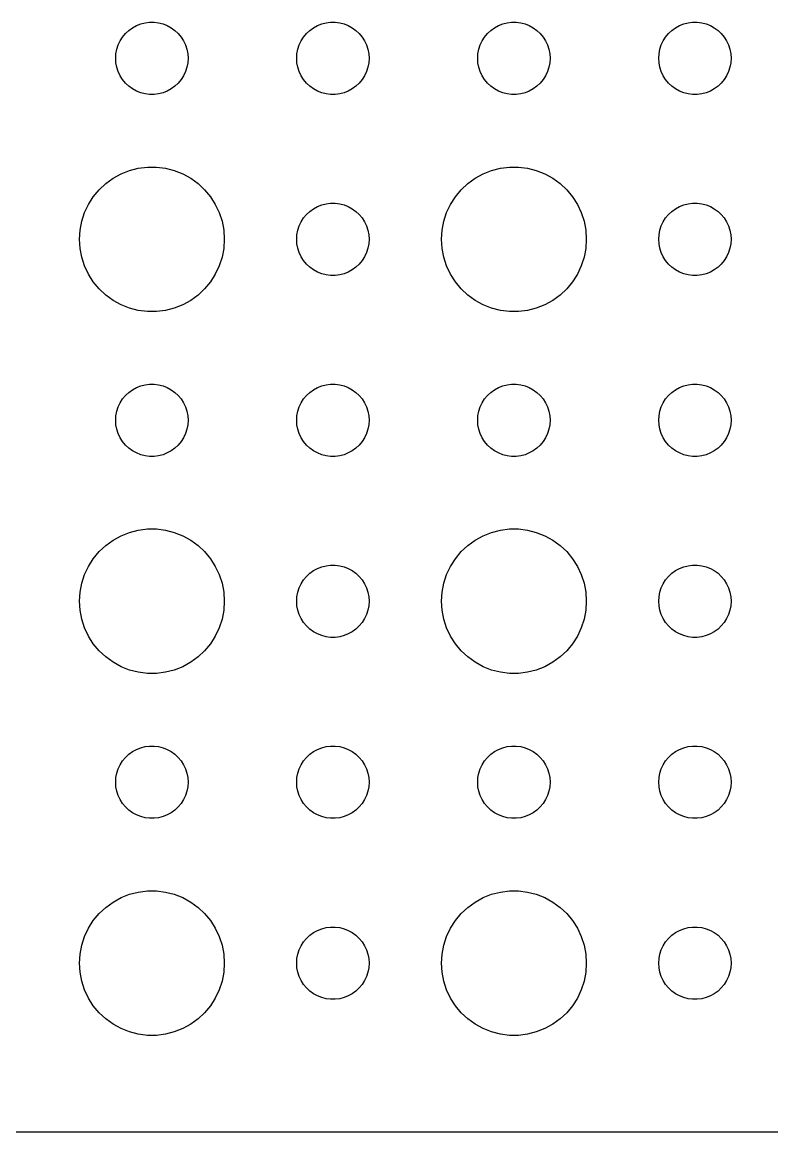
# Model space of a CAD drawing. Header units: metres. Extents: x -134 to 134, y 62 to 280.
# Drawn here: x -102.87 to -71.81, y 176.01 to 222 of the extents above; entities that cross this region are included whole.
import ezdxf

# ---------------------------------------------------------------- set-up
doc = ezdxf.new("R2010")
doc.units = ezdxf.units.M

msp = doc.modelspace()

# ---------------------------------------------------------------- linework, layer by layer
for p, q in [((-98.4561, 221.656), (-98.3037, 221.766)), ((-98.3037, 221.766), (-98.1387, 221.857)), ((-98.1387, 221.857), (-97.9635, 221.927)), ((-97.9635, 221.927), (-97.7811, 221.973)), ((-97.7811, 221.973), (-97.5942, 221.997)), ((-97.5942, 221.997), (-97.4058, 221.997)), ((-97.4058, 221.997), (-97.2189, 221.973)), ((-97.2189, 221.973), (-97.0365, 221.927)), ((-97.0365, 221.927), (-96.8613, 221.857)), ((-96.8613, 221.857), (-96.6963, 221.766)), ((-96.6963, 221.766), (-96.5439, 221.656)), ((-90.9561, 221.656), (-90.8037, 221.766)), ((-90.8037, 221.766), (-90.6387, 221.857)), ((-90.6387, 221.857), (-90.4635, 221.927)), ((-90.4635, 221.927), (-90.2811, 221.973)), ((-90.2811, 221.973), (-90.0942, 221.997)), ((-90.0942, 221.997), (-89.9058, 221.997)), ((-89.9058, 221.997), (-89.7189, 221.973)), ((-89.7189, 221.973), (-89.5365, 221.927)), ((-89.5365, 221.927), (-89.3613, 221.857)), ((-89.3613, 221.857), (-89.1963, 221.766)), ((-89.1963, 221.766), (-89.0439, 221.656)), ((-83.4561, 221.656), (-83.3037, 221.766)), ((-83.3037, 221.766), (-83.1387, 221.857)), ((-83.1387, 221.857), (-82.9635, 221.927)), ((-82.9635, 221.927), (-82.7811, 221.973)), ((-82.7811, 221.973), (-82.5942, 221.997)), ((-82.5942, 221.997), (-82.4058, 221.997)), ((-82.4058, 221.997), (-82.2189, 221.973)), ((-82.2189, 221.973), (-82.0365, 221.927)), ((-82.0365, 221.927), (-81.8613, 221.857)), ((-81.8613, 221.857), (-81.6963, 221.766)), ((-81.6963, 221.766), (-81.5439, 221.656)), ((-75.9561, 221.656), (-75.8037, 221.766)), ((-75.8037, 221.766), (-75.6387, 221.857)), ((-75.6387, 221.857), (-75.4635, 221.927)), ((-75.4635, 221.927), (-75.2811, 221.973)), ((-75.2811, 221.973), (-75.0942, 221.997)), ((-75.0942, 221.997), (-74.9058, 221.997)), ((-74.9058, 221.997), (-74.7189, 221.973)), ((-74.7189, 221.973), (-74.5365, 221.927)), ((-74.5365, 221.927), (-74.3613, 221.857)), ((-74.3613, 221.857), (-74.1963, 221.766)), ((-74.1963, 221.766), (-74.0439, 221.656)), ((-98.8947, 221.052), (-98.8145, 221.223)), ((-98.8145, 221.223), (-98.7135, 221.382)), ((-98.7135, 221.382), (-98.5934, 221.527)), ((-98.5934, 221.527), (-98.4561, 221.656)), ((-96.5439, 221.656), (-96.4065, 221.527)), ((-96.4065, 221.527), (-96.2865, 221.382)), ((-96.2865, 221.382), (-96.1855, 221.223)), ((-96.1855, 221.223), (-96.1053, 221.052)), ((-91.3947, 221.052), (-91.3145, 221.223)), ((-91.3145, 221.223), (-91.2135, 221.382)), ((-91.2135, 221.382), (-91.0934, 221.527)), ((-91.0934, 221.527), (-90.9561, 221.656)), ((-89.0439, 221.656), (-88.9065, 221.527)), ((-88.9065, 221.527), (-88.7865, 221.382)), ((-88.7865, 221.382), (-88.6855, 221.223)), ((-88.6855, 221.223), (-88.6053, 221.052)), ((-83.8947, 221.052), (-83.8145, 221.223)), ((-83.8145, 221.223), (-83.7135, 221.382)), ((-83.7135, 221.382), (-83.5934, 221.527)), ((-83.5934, 221.527), (-83.4561, 221.656)), ((-81.5439, 221.656), (-81.4065, 221.527)), ((-81.4065, 221.527), (-81.2865, 221.382)), ((-81.2865, 221.382), (-81.1855, 221.223)), ((-81.1855, 221.223), (-81.1053, 221.052)), ((-76.3947, 221.052), (-76.3145, 221.223)), ((-76.3145, 221.223), (-76.2135, 221.382)), ((-76.2135, 221.382), (-76.0934, 221.527)), ((-76.0934, 221.527), (-75.9561, 221.656)), ((-74.0439, 221.656), (-73.9065, 221.527)), ((-73.9065, 221.527), (-73.7865, 221.382)), ((-73.7865, 221.382), (-73.6855, 221.223)), ((-73.6855, 221.223), (-73.6053, 221.052)), ((-98.9882, 220.688), (-98.9529, 220.873)), ((-98.9529, 220.873), (-98.8947, 221.052)), ((-96.1053, 221.052), (-96.0471, 220.873)), ((-96.0471, 220.873), (-96.0118, 220.688)), ((-91.4882, 220.688), (-91.4529, 220.873)), ((-91.4529, 220.873), (-91.3947, 221.052)), ((-88.6053, 221.052), (-88.5471, 220.873)), ((-88.5471, 220.873), (-88.5118, 220.688)), ((-83.9882, 220.688), (-83.9529, 220.873)), ((-83.9529, 220.873), (-83.8947, 221.052)), ((-81.1053, 221.052), (-81.0471, 220.873)), ((-81.0471, 220.873), (-81.0118, 220.688)), ((-76.4882, 220.688), (-76.4529, 220.873)), ((-76.4529, 220.873), (-76.3947, 221.052)), ((-73.6053, 221.052), (-73.5471, 220.873)), ((-73.5471, 220.873), (-73.5118, 220.688)), ((-99, 220.5), (-98.9882, 220.688)), ((-98.9882, 220.312), (-99, 220.5)), ((-98.9529, 220.127), (-98.9882, 220.312)), ((-96.0118, 220.312), (-96.0471, 220.127)), ((-96.0118, 220.688), (-96, 220.5)), ((-96, 220.5), (-96.0118, 220.312)), ((-91.5, 220.5), (-91.4882, 220.688)), ((-91.4882, 220.312), (-91.5, 220.5)), ((-91.4529, 220.127), (-91.4882, 220.312)), ((-88.5118, 220.312), (-88.5471, 220.127)), ((-88.5118, 220.688), (-88.5, 220.5)), ((-88.5, 220.5), (-88.5118, 220.312)), ((-84, 220.5), (-83.9882, 220.688)), ((-83.9882, 220.312), (-84, 220.5)), ((-83.9529, 220.127), (-83.9882, 220.312)), ((-81.0118, 220.312), (-81.0471, 220.127)), ((-81.0118, 220.688), (-81, 220.5)), ((-81, 220.5), (-81.0118, 220.312)), ((-76.5, 220.5), (-76.4882, 220.688)), ((-76.4882, 220.312), (-76.5, 220.5)), ((-76.4529, 220.127), (-76.4882, 220.312)), ((-73.5118, 220.312), (-73.5471, 220.127)), ((-73.5118, 220.688), (-73.5, 220.5)), ((-73.5, 220.5), (-73.5118, 220.312)), ((-98.8947, 219.948), (-98.9529, 220.127)), ((-98.8145, 219.777), (-98.8947, 219.948)), ((-96.1053, 219.948), (-96.1855, 219.777)), ((-96.0471, 220.127), (-96.1053, 219.948)), ((-91.3947, 219.948), (-91.4529, 220.127)), ((-91.3145, 219.777), (-91.3947, 219.948)), ((-88.6053, 219.948), (-88.6855, 219.777)), ((-88.5471, 220.127), (-88.6053, 219.948)), ((-83.8947, 219.948), (-83.9529, 220.127)), ((-83.8145, 219.777), (-83.8947, 219.948)), ((-81.1053, 219.948), (-81.1855, 219.777)), ((-81.0471, 220.127), (-81.1053, 219.948)), ((-76.3947, 219.948), (-76.4529, 220.127)), ((-76.3145, 219.777), (-76.3947, 219.948)), ((-73.6053, 219.948), (-73.6855, 219.777)), ((-73.5471, 220.127), (-73.6053, 219.948)), ((-98.7135, 219.618), (-98.8145, 219.777)), ((-98.5934, 219.473), (-98.7135, 219.618)), ((-98.4561, 219.344), (-98.5934, 219.473)), ((-96.4065, 219.473), (-96.5439, 219.344)), ((-96.2865, 219.618), (-96.4065, 219.473)), ((-96.1855, 219.777), (-96.2865, 219.618)), ((-91.2135, 219.618), (-91.3145, 219.777)), ((-91.0934, 219.473), (-91.2135, 219.618)), ((-90.9561, 219.344), (-91.0934, 219.473)), ((-88.9065, 219.473), (-89.0439, 219.344)), ((-88.7865, 219.618), (-88.9065, 219.473)), ((-88.6855, 219.777), (-88.7865, 219.618)), ((-83.7135, 219.618), (-83.8145, 219.777)), ((-83.5934, 219.473), (-83.7135, 219.618)), ((-83.4561, 219.344), (-83.5934, 219.473)), ((-81.4065, 219.473), (-81.5439, 219.344)), ((-81.2865, 219.618), (-81.4065, 219.473)), ((-81.1855, 219.777), (-81.2865, 219.618)), ((-76.2135, 219.618), (-76.3145, 219.777)), ((-76.0934, 219.473), (-76.2135, 219.618)), ((-75.9561, 219.344), (-76.0934, 219.473)), ((-73.9065, 219.473), (-74.0439, 219.344)), ((-73.7865, 219.618), (-73.9065, 219.473)), ((-73.6855, 219.777), (-73.7865, 219.618)), ((-98.3037, 219.234), (-98.4561, 219.344)), ((-98.1387, 219.143), (-98.3037, 219.234)), ((-97.9635, 219.073), (-98.1387, 219.143)), ((-97.7811, 219.027), (-97.9635, 219.073)), ((-97.5942, 219.003), (-97.7811, 219.027)), ((-97.4058, 219.003), (-97.5942, 219.003)), ((-97.2189, 219.027), (-97.4058, 219.003)), ((-97.0365, 219.073), (-97.2189, 219.027)), ((-96.8613, 219.143), (-97.0365, 219.073)), ((-96.6963, 219.234), (-96.8613, 219.143)), ((-96.5439, 219.344), (-96.6963, 219.234)), ((-90.8037, 219.234), (-90.9561, 219.344)), ((-90.6387, 219.143), (-90.8037, 219.234)), ((-90.4635, 219.073), (-90.6387, 219.143)), ((-90.2811, 219.027), (-90.4635, 219.073)), ((-90.0942, 219.003), (-90.2811, 219.027)), ((-89.9058, 219.003), (-90.0942, 219.003)), ((-89.7189, 219.027), (-89.9058, 219.003)), ((-89.5365, 219.073), (-89.7189, 219.027)), ((-89.3613, 219.143), (-89.5365, 219.073)), ((-89.1963, 219.234), (-89.3613, 219.143)), ((-89.0439, 219.344), (-89.1963, 219.234)), ((-83.3037, 219.234), (-83.4561, 219.344)), ((-83.1387, 219.143), (-83.3037, 219.234)), ((-82.9635, 219.073), (-83.1387, 219.143)), ((-82.7811, 219.027), (-82.9635, 219.073)), ((-82.5942, 219.003), (-82.7811, 219.027)), ((-82.4058, 219.003), (-82.5942, 219.003)), ((-82.2189, 219.027), (-82.4058, 219.003)), ((-82.0365, 219.073), (-82.2189, 219.027)), ((-81.8613, 219.143), (-82.0365, 219.073)), ((-81.6963, 219.234), (-81.8613, 219.143)), ((-81.5439, 219.344), (-81.6963, 219.234)), ((-75.8037, 219.234), (-75.9561, 219.344)), ((-75.6387, 219.143), (-75.8037, 219.234)), ((-75.4635, 219.073), (-75.6387, 219.143)), ((-75.2811, 219.027), (-75.4635, 219.073)), ((-75.0942, 219.003), (-75.2811, 219.027)), ((-74.9058, 219.003), (-75.0942, 219.003)), ((-74.7189, 219.027), (-74.9058, 219.003)), ((-74.5365, 219.073), (-74.7189, 219.027)), ((-74.3613, 219.143), (-74.5365, 219.073)), ((-74.1963, 219.234), (-74.3613, 219.143)), ((-74.0439, 219.344), (-74.1963, 219.234)), ((-99.1075, 215.533), (-98.7773, 215.714)), ((-98.7773, 215.714), (-98.427, 215.853)), ((-98.427, 215.853), (-98.0621, 215.947)), ((-98.0621, 215.947), (-97.6884, 215.994)), ((-97.6884, 215.994), (-97.3116, 215.994)), ((-97.3116, 215.994), (-96.9379, 215.947)), ((-96.9379, 215.947), (-96.573, 215.853)), ((-96.573, 215.853), (-96.2227, 215.714)), ((-96.2227, 215.714), (-95.8925, 215.533)), ((-84.1075, 215.533), (-83.7773, 215.714)), ((-83.7773, 215.714), (-83.427, 215.853)), ((-83.427, 215.853), (-83.0621, 215.947)), ((-83.0621, 215.947), (-82.6884, 215.994)), ((-82.6884, 215.994), (-82.3116, 215.994)), ((-82.3116, 215.994), (-81.9379, 215.947)), ((-81.9379, 215.947), (-81.573, 215.853)), ((-81.573, 215.853), (-81.2227, 215.714)), ((-81.2227, 215.714), (-80.8925, 215.533)), ((-99.6869, 215.054), (-99.4123, 215.312)), ((-99.4123, 215.312), (-99.1075, 215.533)), ((-95.8925, 215.533), (-95.5877, 215.312)), ((-95.5877, 215.312), (-95.3131, 215.054)), ((-84.6869, 215.054), (-84.4123, 215.312)), ((-84.4123, 215.312), (-84.1075, 215.533)), ((-80.8925, 215.533), (-80.5877, 215.312)), ((-80.5877, 215.312), (-80.3131, 215.054)), ((-100.129, 214.445), (-99.927, 214.763)), ((-99.927, 214.763), (-99.6869, 215.054)), ((-95.3131, 215.054), (-95.073, 214.763)), ((-95.073, 214.763), (-94.8711, 214.445)), ((-85.1289, 214.445), (-84.927, 214.763)), ((-84.927, 214.763), (-84.6869, 215.054)), ((-80.3131, 215.054), (-80.073, 214.763)), ((-80.073, 214.763), (-79.8711, 214.445)), ((-100.289, 214.104), (-100.129, 214.445)), ((-94.8711, 214.445), (-94.7107, 214.104)), ((-90.8037, 214.266), (-90.6387, 214.357)), ((-90.6387, 214.357), (-90.4635, 214.427)), ((-90.4635, 214.427), (-90.2811, 214.473)), ((-90.2811, 214.473), (-90.0942, 214.497)), ((-90.0942, 214.497), (-89.9058, 214.497)), ((-89.9058, 214.497), (-89.7189, 214.473)), ((-89.7189, 214.473), (-89.5365, 214.427)), ((-89.5365, 214.427), (-89.3613, 214.357)), ((-89.3613, 214.357), (-89.1963, 214.266)), ((-85.2893, 214.104), (-85.1289, 214.445)), ((-79.8711, 214.445), (-79.7107, 214.104)), ((-75.8037, 214.266), (-75.6387, 214.357)), ((-75.6387, 214.357), (-75.4635, 214.427)), ((-75.4635, 214.427), (-75.2811, 214.473)), ((-75.2811, 214.473), (-75.0942, 214.497)), ((-75.0942, 214.497), (-74.9058, 214.497)), ((-74.9058, 214.497), (-74.7189, 214.473)), ((-74.7189, 214.473), (-74.5365, 214.427)), ((-74.5365, 214.427), (-74.3613, 214.357)), ((-74.3613, 214.357), (-74.1963, 214.266)), ((-100.406, 213.746), (-100.289, 214.104)), ((-94.7107, 214.104), (-94.5943, 213.746)), ((-91.3145, 213.723), (-91.2135, 213.882)), ((-91.2135, 213.882), (-91.0934, 214.027)), ((-91.0934, 214.027), (-90.9561, 214.156)), ((-90.9561, 214.156), (-90.8037, 214.266)), ((-89.1963, 214.266), (-89.0439, 214.156)), ((-89.0439, 214.156), (-88.9065, 214.027)), ((-88.9065, 214.027), (-88.7865, 213.882)), ((-88.7865, 213.882), (-88.6855, 213.723)), ((-85.4057, 213.746), (-85.2893, 214.104)), ((-79.7107, 214.104), (-79.5943, 213.746)), ((-76.3145, 213.723), (-76.2135, 213.882)), ((-76.2135, 213.882), (-76.0934, 214.027)), ((-76.0934, 214.027), (-75.9561, 214.156)), ((-75.9561, 214.156), (-75.8037, 214.266)), ((-74.1963, 214.266), (-74.0439, 214.156)), ((-74.0439, 214.156), (-73.9065, 214.027)), ((-73.9065, 214.027), (-73.7865, 213.882)), ((-73.7865, 213.882), (-73.6855, 213.723)), ((-100.476, 213.376), (-100.406, 213.746)), ((-94.5943, 213.746), (-94.5237, 213.376)), ((-91.4529, 213.373), (-91.3947, 213.552)), ((-91.3947, 213.552), (-91.3145, 213.723)), ((-88.6855, 213.723), (-88.6053, 213.552)), ((-88.6053, 213.552), (-88.5471, 213.373)), ((-85.4763, 213.376), (-85.4057, 213.746)), ((-79.5943, 213.746), (-79.5237, 213.376)), ((-76.4529, 213.373), (-76.3947, 213.552)), ((-76.3947, 213.552), (-76.3145, 213.723)), ((-73.6855, 213.723), (-73.6053, 213.552)), ((-73.6053, 213.552), (-73.5471, 213.373)), ((-100.5, 213), (-100.476, 213.376)), ((-100.476, 212.624), (-100.5, 213)), ((-94.5237, 213.376), (-94.5, 213)), ((-94.5, 213), (-94.5237, 212.624)), ((-91.5, 213), (-91.4882, 213.188)), ((-91.4882, 212.812), (-91.5, 213)), ((-91.4882, 213.188), (-91.4529, 213.373)), ((-88.5471, 213.373), (-88.5118, 213.188)), ((-88.5118, 213.188), (-88.5, 213)), ((-88.5, 213), (-88.5118, 212.812)), ((-85.5, 213), (-85.4763, 213.376)), ((-85.4763, 212.624), (-85.5, 213)), ((-79.5237, 213.376), (-79.5, 213)), ((-79.5, 213), (-79.5237, 212.624)), ((-76.5, 213), (-76.4882, 213.188)), ((-76.4882, 212.812), (-76.5, 213)), ((-76.4882, 213.188), (-76.4529, 213.373)), ((-73.5471, 213.373), (-73.5118, 213.188)), ((-73.5118, 213.188), (-73.5, 213)), ((-73.5, 213), (-73.5118, 212.812)), ((-100.406, 212.254), (-100.476, 212.624)), ((-94.5237, 212.624), (-94.5943, 212.254)), ((-91.4529, 212.627), (-91.4882, 212.812)), ((-91.3947, 212.448), (-91.4529, 212.627)), ((-88.5471, 212.627), (-88.6053, 212.448)), ((-88.5118, 212.812), (-88.5471, 212.627)), ((-85.4057, 212.254), (-85.4763, 212.624)), ((-79.5237, 212.624), (-79.5943, 212.254)), ((-76.4529, 212.627), (-76.4882, 212.812)), ((-76.3947, 212.448), (-76.4529, 212.627)), ((-73.5471, 212.627), (-73.6053, 212.448)), ((-73.5118, 212.812), (-73.5471, 212.627)), ((-100.289, 211.896), (-100.406, 212.254)), ((-94.5943, 212.254), (-94.7107, 211.896)), ((-91.3145, 212.277), (-91.3947, 212.448)), ((-91.2135, 212.118), (-91.3145, 212.277)), ((-91.0934, 211.973), (-91.2135, 212.118)), ((-88.7865, 212.118), (-88.9065, 211.973)), ((-88.6855, 212.277), (-88.7865, 212.118)), ((-88.6053, 212.448), (-88.6855, 212.277)), ((-85.2893, 211.896), (-85.4057, 212.254)), ((-79.5943, 212.254), (-79.7107, 211.896)), ((-76.3145, 212.277), (-76.3947, 212.448)), ((-76.2135, 212.118), (-76.3145, 212.277)), ((-76.0934, 211.973), (-76.2135, 212.118)), ((-73.7865, 212.118), (-73.9065, 211.973)), ((-73.6855, 212.277), (-73.7865, 212.118)), ((-73.6053, 212.448), (-73.6855, 212.277)), ((-100.129, 211.555), (-100.289, 211.896)), ((-99.927, 211.237), (-100.129, 211.555)), ((-94.8711, 211.555), (-95.073, 211.237)), ((-94.7107, 211.896), (-94.8711, 211.555)), ((-90.9561, 211.844), (-91.0934, 211.973)), ((-90.8037, 211.734), (-90.9561, 211.844)), ((-90.6387, 211.643), (-90.8037, 211.734)), ((-90.4635, 211.573), (-90.6387, 211.643)), ((-90.2811, 211.527), (-90.4635, 211.573)), ((-89.5365, 211.573), (-89.7189, 211.527)), ((-89.3613, 211.643), (-89.5365, 211.573)), ((-89.1963, 211.734), (-89.3613, 211.643)), ((-89.0439, 211.844), (-89.1963, 211.734)), ((-88.9065, 211.973), (-89.0439, 211.844)), ((-85.1289, 211.555), (-85.2893, 211.896)), ((-84.927, 211.237), (-85.1289, 211.555)), ((-79.8711, 211.555), (-80.073, 211.237)), ((-79.7107, 211.896), (-79.8711, 211.555)), ((-75.9561, 211.844), (-76.0934, 211.973)), ((-75.8037, 211.734), (-75.9561, 211.844)), ((-75.6387, 211.643), (-75.8037, 211.734)), ((-75.4635, 211.573), (-75.6387, 211.643)), ((-75.2811, 211.527), (-75.4635, 211.573)), ((-74.5365, 211.573), (-74.7189, 211.527)), ((-74.3613, 211.643), (-74.5365, 211.573)), ((-74.1963, 211.734), (-74.3613, 211.643)), ((-74.0439, 211.844), (-74.1963, 211.734)), ((-73.9065, 211.973), (-74.0439, 211.844)), ((-99.6869, 210.946), (-99.927, 211.237)), ((-95.073, 211.237), (-95.3131, 210.946)), ((-90.0942, 211.503), (-90.2811, 211.527)), ((-89.9058, 211.503), (-90.0942, 211.503)), ((-89.7189, 211.527), (-89.9058, 211.503)), ((-84.6869, 210.946), (-84.927, 211.237)), ((-80.073, 211.237), (-80.3131, 210.946)), ((-75.0942, 211.503), (-75.2811, 211.527)), ((-74.9058, 211.503), (-75.0942, 211.503)), ((-74.7189, 211.527), (-74.9058, 211.503)), ((-99.4123, 210.688), (-99.6869, 210.946)), ((-99.1075, 210.467), (-99.4123, 210.688)), ((-95.5877, 210.688), (-95.8925, 210.467)), ((-95.3131, 210.946), (-95.5877, 210.688)), ((-84.4123, 210.688), (-84.6869, 210.946)), ((-84.1075, 210.467), (-84.4123, 210.688)), ((-80.5877, 210.688), (-80.8925, 210.467)), ((-80.3131, 210.946), (-80.5877, 210.688)), ((-98.7773, 210.286), (-99.1075, 210.467)), ((-98.427, 210.147), (-98.7773, 210.286)), ((-96.2227, 210.286), (-96.573, 210.147)), ((-95.8925, 210.467), (-96.2227, 210.286)), ((-83.7773, 210.286), (-84.1075, 210.467)), ((-83.427, 210.147), (-83.7773, 210.286)), ((-81.2227, 210.286), (-81.573, 210.147)), ((-80.8925, 210.467), (-81.2227, 210.286)), ((-98.0621, 210.053), (-98.427, 210.147)), ((-97.6884, 210.006), (-98.0621, 210.053)), ((-97.3116, 210.006), (-97.6884, 210.006)), ((-96.9379, 210.053), (-97.3116, 210.006)), ((-96.573, 210.147), (-96.9379, 210.053)), ((-83.0621, 210.053), (-83.427, 210.147)), ((-82.6884, 210.006), (-83.0621, 210.053)), ((-82.3116, 210.006), (-82.6884, 210.006)), ((-81.9379, 210.053), (-82.3116, 210.006)), ((-81.573, 210.147), (-81.9379, 210.053)), ((-97.9635, 206.927), (-97.7811, 206.973)), ((-97.7811, 206.973), (-97.5942, 206.997)), ((-97.5942, 206.997), (-97.4058, 206.997)), ((-97.4058, 206.997), (-97.2189, 206.973)), ((-97.2189, 206.973), (-97.0365, 206.927)), ((-90.4635, 206.927), (-90.2811, 206.973)), ((-90.2811, 206.973), (-90.0942, 206.997)), ((-90.0942, 206.997), (-89.9058, 206.997)), ((-89.9058, 206.997), (-89.7189, 206.973)), ((-89.7189, 206.973), (-89.5365, 206.927)), ((-82.9635, 206.927), (-82.7811, 206.973)), ((-82.7811, 206.973), (-82.5942, 206.997)), ((-82.5942, 206.997), (-82.4058, 206.997)), ((-82.4058, 206.997), (-82.2189, 206.973)), ((-82.2189, 206.973), (-82.0365, 206.927)), ((-75.4635, 206.927), (-75.2811, 206.973)), ((-75.2811, 206.973), (-75.0942, 206.997)), ((-75.0942, 206.997), (-74.9058, 206.997)), ((-74.9058, 206.997), (-74.7189, 206.973)), ((-74.7189, 206.973), (-74.5365, 206.927)), ((-98.7135, 206.382), (-98.5934, 206.527)), ((-98.5934, 206.527), (-98.4561, 206.656)), ((-98.4561, 206.656), (-98.3037, 206.766)), ((-98.3037, 206.766), (-98.1387, 206.857)), ((-98.1387, 206.857), (-97.9635, 206.927)), ((-97.0365, 206.927), (-96.8613, 206.857)), ((-96.8613, 206.857), (-96.6963, 206.766)), ((-96.6963, 206.766), (-96.5439, 206.656)), ((-96.5439, 206.656), (-96.4065, 206.527)), ((-96.4065, 206.527), (-96.2865, 206.382)), ((-91.2135, 206.382), (-91.0934, 206.527)), ((-91.0934, 206.527), (-90.9561, 206.656)), ((-90.9561, 206.656), (-90.8037, 206.766)), ((-90.8037, 206.766), (-90.6387, 206.857)), ((-90.6387, 206.857), (-90.4635, 206.927)), ((-89.5365, 206.927), (-89.3613, 206.857)), ((-89.3613, 206.857), (-89.1963, 206.766)), ((-89.1963, 206.766), (-89.0439, 206.656)), ((-89.0439, 206.656), (-88.9065, 206.527)), ((-88.9065, 206.527), (-88.7865, 206.382)), ((-83.7135, 206.382), (-83.5934, 206.527)), ((-83.5934, 206.527), (-83.4561, 206.656)), ((-83.4561, 206.656), (-83.3037, 206.766)), ((-83.3037, 206.766), (-83.1387, 206.857)), ((-83.1387, 206.857), (-82.9635, 206.927)), ((-82.0365, 206.927), (-81.8613, 206.857)), ((-81.8613, 206.857), (-81.6963, 206.766)), ((-81.6963, 206.766), (-81.5439, 206.656)), ((-81.5439, 206.656), (-81.4065, 206.527)), ((-81.4065, 206.527), (-81.2865, 206.382)), ((-76.2135, 206.382), (-76.0934, 206.527)), ((-76.0934, 206.527), (-75.9561, 206.656)), ((-75.9561, 206.656), (-75.8037, 206.766)), ((-75.8037, 206.766), (-75.6387, 206.857)), ((-75.6387, 206.857), (-75.4635, 206.927)), ((-74.5365, 206.927), (-74.3613, 206.857)), ((-74.3613, 206.857), (-74.1963, 206.766)), ((-74.1963, 206.766), (-74.0439, 206.656)), ((-74.0439, 206.656), (-73.9065, 206.527)), ((-73.9065, 206.527), (-73.7865, 206.382)), ((-98.9529, 205.873), (-98.8947, 206.052)), ((-98.8947, 206.052), (-98.8145, 206.223)), ((-98.8145, 206.223), (-98.7135, 206.382)), ((-96.2865, 206.382), (-96.1855, 206.223)), ((-96.1855, 206.223), (-96.1053, 206.052)), ((-96.1053, 206.052), (-96.0471, 205.873)), ((-91.4529, 205.873), (-91.3947, 206.052)), ((-91.3947, 206.052), (-91.3145, 206.223)), ((-91.3145, 206.223), (-91.2135, 206.382)), ((-88.7865, 206.382), (-88.6855, 206.223)), ((-88.6855, 206.223), (-88.6053, 206.052)), ((-88.6053, 206.052), (-88.5471, 205.873)), ((-83.9529, 205.873), (-83.8947, 206.052)), ((-83.8947, 206.052), (-83.8145, 206.223)), ((-83.8145, 206.223), (-83.7135, 206.382)), ((-81.2865, 206.382), (-81.1855, 206.223)), ((-81.1855, 206.223), (-81.1053, 206.052)), ((-81.1053, 206.052), (-81.0471, 205.873)), ((-76.4529, 205.873), (-76.3947, 206.052)), ((-76.3947, 206.052), (-76.3145, 206.223)), ((-76.3145, 206.223), (-76.2135, 206.382)), ((-73.7865, 206.382), (-73.6855, 206.223)), ((-73.6855, 206.223), (-73.6053, 206.052)), ((-73.6053, 206.052), (-73.5471, 205.873)), ((-99, 205.5), (-98.9882, 205.688)), ((-98.9882, 205.688), (-98.9529, 205.873)), ((-96.0471, 205.873), (-96.0118, 205.688)), ((-96.0118, 205.688), (-96, 205.5)), ((-91.5, 205.5), (-91.4882, 205.688)), ((-91.4882, 205.688), (-91.4529, 205.873)), ((-88.5471, 205.873), (-88.5118, 205.688)), ((-88.5118, 205.688), (-88.5, 205.5)), ((-84, 205.5), (-83.9882, 205.688)), ((-83.9882, 205.688), (-83.9529, 205.873)), ((-81.0471, 205.873), (-81.0118, 205.688)), ((-81.0118, 205.688), (-81, 205.5)), ((-76.5, 205.5), (-76.4882, 205.688)), ((-76.4882, 205.688), (-76.4529, 205.873)), ((-73.5471, 205.873), (-73.5118, 205.688)), ((-73.5118, 205.688), (-73.5, 205.5)), ((-98.9882, 205.312), (-99, 205.5)), ((-98.9529, 205.127), (-98.9882, 205.312)), ((-98.8947, 204.948), (-98.9529, 205.127)), ((-96.0471, 205.127), (-96.1053, 204.948)), ((-96.0118, 205.312), (-96.0471, 205.127)), ((-96, 205.5), (-96.0118, 205.312)), ((-91.4882, 205.312), (-91.5, 205.5)), ((-91.4529, 205.127), (-91.4882, 205.312)), ((-91.3947, 204.948), (-91.4529, 205.127)), ((-88.5471, 205.127), (-88.6053, 204.948)), ((-88.5118, 205.312), (-88.5471, 205.127)), ((-88.5, 205.5), (-88.5118, 205.312)), ((-83.9882, 205.312), (-84, 205.5)), ((-83.9529, 205.127), (-83.9882, 205.312)), ((-83.8947, 204.948), (-83.9529, 205.127)), ((-81.0471, 205.127), (-81.1053, 204.948)), ((-81.0118, 205.312), (-81.0471, 205.127)), ((-81, 205.5), (-81.0118, 205.312)), ((-76.4882, 205.312), (-76.5, 205.5)), ((-76.4529, 205.127), (-76.4882, 205.312)), ((-76.3947, 204.948), (-76.4529, 205.127)), ((-73.5471, 205.127), (-73.6053, 204.948)), ((-73.5118, 205.312), (-73.5471, 205.127)), ((-73.5, 205.5), (-73.5118, 205.312)), ((-98.8145, 204.777), (-98.8947, 204.948)), ((-98.7135, 204.618), (-98.8145, 204.777)), ((-96.1855, 204.777), (-96.2865, 204.618)), ((-96.1053, 204.948), (-96.1855, 204.777)), ((-91.3145, 204.777), (-91.3947, 204.948)), ((-91.2135, 204.618), (-91.3145, 204.777)), ((-88.6855, 204.777), (-88.7865, 204.618)), ((-88.6053, 204.948), (-88.6855, 204.777)), ((-83.8145, 204.777), (-83.8947, 204.948)), ((-83.7135, 204.618), (-83.8145, 204.777)), ((-81.1855, 204.777), (-81.2865, 204.618)), ((-81.1053, 204.948), (-81.1855, 204.777)), ((-76.3145, 204.777), (-76.3947, 204.948)), ((-76.2135, 204.618), (-76.3145, 204.777)), ((-73.6855, 204.777), (-73.7865, 204.618)), ((-73.6053, 204.948), (-73.6855, 204.777)), ((-98.5934, 204.473), (-98.7135, 204.618)), ((-98.4561, 204.344), (-98.5934, 204.473)), ((-98.3037, 204.234), (-98.4561, 204.344)), ((-98.1387, 204.143), (-98.3037, 204.234)), ((-96.6963, 204.234), (-96.8613, 204.143)), ((-96.5439, 204.344), (-96.6963, 204.234)), ((-96.4065, 204.473), (-96.5439, 204.344)), ((-96.2865, 204.618), (-96.4065, 204.473)), ((-91.0934, 204.473), (-91.2135, 204.618)), ((-90.9561, 204.344), (-91.0934, 204.473)), ((-90.8037, 204.234), (-90.9561, 204.344)), ((-90.6387, 204.143), (-90.8037, 204.234)), ((-89.1963, 204.234), (-89.3613, 204.143)), ((-89.0439, 204.344), (-89.1963, 204.234)), ((-88.9065, 204.473), (-89.0439, 204.344)), ((-88.7865, 204.618), (-88.9065, 204.473)), ((-83.5934, 204.473), (-83.7135, 204.618)), ((-83.4561, 204.344), (-83.5934, 204.473)), ((-83.3037, 204.234), (-83.4561, 204.344)), ((-83.1387, 204.143), (-83.3037, 204.234)), ((-81.6963, 204.234), (-81.8613, 204.143)), ((-81.5439, 204.344), (-81.6963, 204.234)), ((-81.4065, 204.473), (-81.5439, 204.344)), ((-81.2865, 204.618), (-81.4065, 204.473)), ((-76.0934, 204.473), (-76.2135, 204.618)), ((-75.9561, 204.344), (-76.0934, 204.473)), ((-75.8037, 204.234), (-75.9561, 204.344)), ((-75.6387, 204.143), (-75.8037, 204.234)), ((-74.1963, 204.234), (-74.3613, 204.143)), ((-74.0439, 204.344), (-74.1963, 204.234)), ((-73.9065, 204.473), (-74.0439, 204.344)), ((-73.7865, 204.618), (-73.9065, 204.473)), ((-97.9635, 204.073), (-98.1387, 204.143)), ((-97.7811, 204.027), (-97.9635, 204.073)), ((-97.5942, 204.003), (-97.7811, 204.027)), ((-97.4058, 204.003), (-97.5942, 204.003)), ((-97.2189, 204.027), (-97.4058, 204.003)), ((-97.0365, 204.073), (-97.2189, 204.027)), ((-96.8613, 204.143), (-97.0365, 204.073)), ((-90.4635, 204.073), (-90.6387, 204.143)), ((-90.2811, 204.027), (-90.4635, 204.073)), ((-90.0942, 204.003), (-90.2811, 204.027)), ((-89.9058, 204.003), (-90.0942, 204.003)), ((-89.7189, 204.027), (-89.9058, 204.003)), ((-89.5365, 204.073), (-89.7189, 204.027)), ((-89.3613, 204.143), (-89.5365, 204.073)), ((-82.9635, 204.073), (-83.1387, 204.143)), ((-82.7811, 204.027), (-82.9635, 204.073)), ((-82.5942, 204.003), (-82.7811, 204.027)), ((-82.4058, 204.003), (-82.5942, 204.003)), ((-82.2189, 204.027), (-82.4058, 204.003)), ((-82.0365, 204.073), (-82.2189, 204.027)), ((-81.8613, 204.143), (-82.0365, 204.073)), ((-75.4635, 204.073), (-75.6387, 204.143)), ((-75.2811, 204.027), (-75.4635, 204.073)), ((-75.0942, 204.003), (-75.2811, 204.027)), ((-74.9058, 204.003), (-75.0942, 204.003)), ((-74.7189, 204.027), (-74.9058, 204.003)), ((-74.5365, 204.073), (-74.7189, 204.027)), ((-74.3613, 204.143), (-74.5365, 204.073)), ((-98.0621, 200.947), (-97.6884, 200.994)), ((-97.6884, 200.994), (-97.3116, 200.994)), ((-97.3116, 200.994), (-96.9379, 200.947)), ((-83.0621, 200.947), (-82.6884, 200.994)), ((-82.6884, 200.994), (-82.3116, 200.994)), ((-82.3116, 200.994), (-81.9379, 200.947)), ((-99.4123, 200.312), (-99.1075, 200.533)), ((-99.1075, 200.533), (-98.7773, 200.714)), ((-98.7773, 200.714), (-98.427, 200.853)), ((-98.427, 200.853), (-98.0621, 200.947)), ((-96.9379, 200.947), (-96.573, 200.853)), ((-96.573, 200.853), (-96.2227, 200.714)), ((-96.2227, 200.714), (-95.8925, 200.533)), ((-95.8925, 200.533), (-95.5877, 200.312)), ((-84.4123, 200.312), (-84.1075, 200.533)), ((-84.1075, 200.533), (-83.7773, 200.714)), ((-83.7773, 200.714), (-83.427, 200.853)), ((-83.427, 200.853), (-83.0621, 200.947)), ((-81.9379, 200.947), (-81.573, 200.853)), ((-81.573, 200.853), (-81.2227, 200.714)), ((-81.2227, 200.714), (-80.8925, 200.533)), ((-80.8925, 200.533), (-80.5877, 200.312)), ((-99.927, 199.763), (-99.6869, 200.054)), ((-99.6869, 200.054), (-99.4123, 200.312)), ((-95.5877, 200.312), (-95.3131, 200.054)), ((-95.3131, 200.054), (-95.073, 199.763)), ((-84.927, 199.763), (-84.6869, 200.054)), ((-84.6869, 200.054), (-84.4123, 200.312)), ((-80.5877, 200.312), (-80.3131, 200.054)), ((-80.3131, 200.054), (-80.073, 199.763)), ((-100.129, 199.445), (-99.927, 199.763)), ((-95.073, 199.763), (-94.8711, 199.445)), ((-85.1289, 199.445), (-84.927, 199.763)), ((-80.073, 199.763), (-79.8711, 199.445)), ((-100.289, 199.104), (-100.129, 199.445)), ((-94.8711, 199.445), (-94.7107, 199.104)), ((-91.0934, 199.027), (-90.9561, 199.156)), ((-90.9561, 199.156), (-90.8037, 199.266)), ((-90.8037, 199.266), (-90.6387, 199.357)), ((-90.6387, 199.357), (-90.4635, 199.427)), ((-90.4635, 199.427), (-90.2811, 199.473)), ((-90.2811, 199.473), (-90.0942, 199.497)), ((-90.0942, 199.497), (-89.9058, 199.497)), ((-89.9058, 199.497), (-89.7189, 199.473)), ((-89.7189, 199.473), (-89.5365, 199.427)), ((-89.5365, 199.427), (-89.3613, 199.357)), ((-89.3613, 199.357), (-89.1963, 199.266)), ((-89.1963, 199.266), (-89.0439, 199.156)), ((-89.0439, 199.156), (-88.9065, 199.027)), ((-85.2893, 199.104), (-85.1289, 199.445)), ((-79.8711, 199.445), (-79.7107, 199.104)), ((-76.0934, 199.027), (-75.9561, 199.156)), ((-75.9561, 199.156), (-75.8037, 199.266)), ((-75.8037, 199.266), (-75.6387, 199.357)), ((-75.6387, 199.357), (-75.4635, 199.427)), ((-75.4635, 199.427), (-75.2811, 199.473)), ((-75.2811, 199.473), (-75.0942, 199.497)), ((-75.0942, 199.497), (-74.9058, 199.497)), ((-74.9058, 199.497), (-74.7189, 199.473)), ((-74.7189, 199.473), (-74.5365, 199.427)), ((-74.5365, 199.427), (-74.3613, 199.357)), ((-74.3613, 199.357), (-74.1963, 199.266)), ((-74.1963, 199.266), (-74.0439, 199.156)), ((-74.0439, 199.156), (-73.9065, 199.027)), ((-100.476, 198.376), (-100.406, 198.746)), ((-100.406, 198.746), (-100.289, 199.104)), ((-94.7107, 199.104), (-94.5943, 198.746)), ((-94.5943, 198.746), (-94.5237, 198.376)), ((-91.3947, 198.552), (-91.3145, 198.723)), ((-91.3145, 198.723), (-91.2135, 198.882)), ((-91.2135, 198.882), (-91.0934, 199.027)), ((-88.9065, 199.027), (-88.7865, 198.882)), ((-88.7865, 198.882), (-88.6855, 198.723)), ((-88.6855, 198.723), (-88.6053, 198.552)), ((-85.4763, 198.376), (-85.4057, 198.746)), ((-85.4057, 198.746), (-85.2893, 199.104)), ((-79.7107, 199.104), (-79.5943, 198.746)), ((-79.5943, 198.746), (-79.5237, 198.376)), ((-76.3947, 198.552), (-76.3145, 198.723)), ((-76.3145, 198.723), (-76.2135, 198.882)), ((-76.2135, 198.882), (-76.0934, 199.027)), ((-73.9065, 199.027), (-73.7865, 198.882)), ((-73.7865, 198.882), (-73.6855, 198.723)), ((-73.6855, 198.723), (-73.6053, 198.552)), ((-100.5, 198), (-100.476, 198.376)), ((-94.5237, 198.376), (-94.5, 198)), ((-91.4882, 198.188), (-91.4529, 198.373)), ((-91.4529, 198.373), (-91.3947, 198.552)), ((-88.6053, 198.552), (-88.5471, 198.373)), ((-88.5471, 198.373), (-88.5118, 198.188)), ((-85.5, 198), (-85.4763, 198.376)), ((-79.5237, 198.376), (-79.5, 198)), ((-76.4882, 198.188), (-76.4529, 198.373)), ((-76.4529, 198.373), (-76.3947, 198.552)), ((-73.6053, 198.552), (-73.5471, 198.373)), ((-73.5471, 198.373), (-73.5118, 198.188)), ((-100.476, 197.624), (-100.5, 198)), ((-94.5, 198), (-94.5237, 197.624)), ((-91.5, 198), (-91.4882, 198.188)), ((-91.4882, 197.812), (-91.5, 198)), ((-91.4529, 197.627), (-91.4882, 197.812)), ((-88.5118, 197.812), (-88.5471, 197.627)), ((-88.5118, 198.188), (-88.5, 198)), ((-88.5, 198), (-88.5118, 197.812)), ((-85.4763, 197.624), (-85.5, 198)), ((-79.5, 198), (-79.5237, 197.624)), ((-76.5, 198), (-76.4882, 198.188)), ((-76.4882, 197.812), (-76.5, 198)), ((-76.4529, 197.627), (-76.4882, 197.812)), ((-73.5118, 197.812), (-73.5471, 197.627)), ((-73.5118, 198.188), (-73.5, 198)), ((-73.5, 198), (-73.5118, 197.812)), ((-100.406, 197.254), (-100.476, 197.624)), ((-94.5237, 197.624), (-94.5943, 197.254)), ((-91.3947, 197.448), (-91.4529, 197.627)), ((-91.3145, 197.277), (-91.3947, 197.448)), ((-88.6053, 197.448), (-88.6855, 197.277)), ((-88.5471, 197.627), (-88.6053, 197.448)), ((-85.4057, 197.254), (-85.4763, 197.624)), ((-79.5237, 197.624), (-79.5943, 197.254)), ((-76.3947, 197.448), (-76.4529, 197.627)), ((-76.3145, 197.277), (-76.3947, 197.448)), ((-73.6053, 197.448), (-73.6855, 197.277)), ((-73.5471, 197.627), (-73.6053, 197.448)), ((-100.289, 196.896), (-100.406, 197.254)), ((-100.129, 196.555), (-100.289, 196.896)), ((-94.7107, 196.896), (-94.8711, 196.555)), ((-94.5943, 197.254), (-94.7107, 196.896)), ((-91.2135, 197.118), (-91.3145, 197.277)), ((-91.0934, 196.973), (-91.2135, 197.118)), ((-90.9561, 196.844), (-91.0934, 196.973)), ((-90.8037, 196.734), (-90.9561, 196.844)), ((-89.0439, 196.844), (-89.1963, 196.734)), ((-88.9065, 196.973), (-89.0439, 196.844)), ((-88.7865, 197.118), (-88.9065, 196.973)), ((-88.6855, 197.277), (-88.7865, 197.118)), ((-85.2893, 196.896), (-85.4057, 197.254)), ((-85.1289, 196.555), (-85.2893, 196.896)), ((-79.7107, 196.896), (-79.8711, 196.555)), ((-79.5943, 197.254), (-79.7107, 196.896)), ((-76.2135, 197.118), (-76.3145, 197.277)), ((-76.0934, 196.973), (-76.2135, 197.118)), ((-75.9561, 196.844), (-76.0934, 196.973)), ((-75.8037, 196.734), (-75.9561, 196.844)), ((-74.0439, 196.844), (-74.1963, 196.734)), ((-73.9065, 196.973), (-74.0439, 196.844)), ((-73.7865, 197.118), (-73.9065, 196.973)), ((-73.6855, 197.277), (-73.7865, 197.118)), ((-99.927, 196.237), (-100.129, 196.555)), ((-94.8711, 196.555), (-95.073, 196.237)), ((-90.6387, 196.643), (-90.8037, 196.734)), ((-90.4635, 196.573), (-90.6387, 196.643)), ((-90.2811, 196.527), (-90.4635, 196.573)), ((-90.0942, 196.503), (-90.2811, 196.527)), ((-89.9058, 196.503), (-90.0942, 196.503)), ((-89.7189, 196.527), (-89.9058, 196.503)), ((-89.5365, 196.573), (-89.7189, 196.527)), ((-89.3613, 196.643), (-89.5365, 196.573)), ((-89.1963, 196.734), (-89.3613, 196.643)), ((-84.927, 196.237), (-85.1289, 196.555)), ((-79.8711, 196.555), (-80.073, 196.237)), ((-75.6387, 196.643), (-75.8037, 196.734)), ((-75.4635, 196.573), (-75.6387, 196.643)), ((-75.2811, 196.527), (-75.4635, 196.573)), ((-75.0942, 196.503), (-75.2811, 196.527)), ((-74.9058, 196.503), (-75.0942, 196.503)), ((-74.7189, 196.527), (-74.9058, 196.503)), ((-74.5365, 196.573), (-74.7189, 196.527)), ((-74.3613, 196.643), (-74.5365, 196.573)), ((-74.1963, 196.734), (-74.3613, 196.643)), ((-99.6869, 195.946), (-99.927, 196.237)), ((-99.4123, 195.688), (-99.6869, 195.946)), ((-95.3131, 195.946), (-95.5877, 195.688)), ((-95.073, 196.237), (-95.3131, 195.946)), ((-84.6869, 195.946), (-84.927, 196.237)), ((-84.4123, 195.688), (-84.6869, 195.946)), ((-80.3131, 195.946), (-80.5877, 195.688)), ((-80.073, 196.237), (-80.3131, 195.946)), ((-99.1075, 195.467), (-99.4123, 195.688)), ((-98.7773, 195.286), (-99.1075, 195.467)), ((-95.8925, 195.467), (-96.2227, 195.286)), ((-95.5877, 195.688), (-95.8925, 195.467)), ((-84.1075, 195.467), (-84.4123, 195.688)), ((-83.7773, 195.286), (-84.1075, 195.467)), ((-80.8925, 195.467), (-81.2227, 195.286)), ((-80.5877, 195.688), (-80.8925, 195.467)), ((-98.427, 195.147), (-98.7773, 195.286)), ((-98.0621, 195.053), (-98.427, 195.147)), ((-97.6884, 195.006), (-98.0621, 195.053)), ((-97.3116, 195.006), (-97.6884, 195.006)), ((-96.9379, 195.053), (-97.3116, 195.006)), ((-96.573, 195.147), (-96.9379, 195.053)), ((-96.2227, 195.286), (-96.573, 195.147)), ((-83.427, 195.147), (-83.7773, 195.286)), ((-83.0621, 195.053), (-83.427, 195.147)), ((-82.6884, 195.006), (-83.0621, 195.053)), ((-82.3116, 195.006), (-82.6884, 195.006)), ((-81.9379, 195.053), (-82.3116, 195.006)), ((-81.573, 195.147), (-81.9379, 195.053)), ((-81.2227, 195.286), (-81.573, 195.147)), ((-98.4561, 191.656), (-98.3037, 191.766)), ((-98.3037, 191.766), (-98.1387, 191.857)), ((-98.1387, 191.857), (-97.9635, 191.927)), ((-97.9635, 191.927), (-97.7811, 191.973)), ((-97.7811, 191.973), (-97.5942, 191.997)), ((-97.5942, 191.997), (-97.4058, 191.997)), ((-97.4058, 191.997), (-97.2189, 191.973)), ((-97.2189, 191.973), (-97.0365, 191.927)), ((-97.0365, 191.927), (-96.8613, 191.857)), ((-96.8613, 191.857), (-96.6963, 191.766)), ((-96.6963, 191.766), (-96.5439, 191.656)), ((-90.9561, 191.656), (-90.8037, 191.766)), ((-90.8037, 191.766), (-90.6387, 191.857)), ((-90.6387, 191.857), (-90.4635, 191.927)), ((-90.4635, 191.927), (-90.2811, 191.973)), ((-90.2811, 191.973), (-90.0942, 191.997)), ((-90.0942, 191.997), (-89.9058, 191.997)), ((-89.9058, 191.997), (-89.7189, 191.973)), ((-89.7189, 191.973), (-89.5365, 191.927)), ((-89.5365, 191.927), (-89.3613, 191.857)), ((-89.3613, 191.857), (-89.1963, 191.766)), ((-89.1963, 191.766), (-89.0439, 191.656)), ((-83.4561, 191.656), (-83.3037, 191.766)), ((-83.3037, 191.766), (-83.1387, 191.857)), ((-83.1387, 191.857), (-82.9635, 191.927)), ((-82.9635, 191.927), (-82.7811, 191.973)), ((-82.7811, 191.973), (-82.5942, 191.997)), ((-82.5942, 191.997), (-82.4058, 191.997)), ((-82.4058, 191.997), (-82.2189, 191.973)), ((-82.2189, 191.973), (-82.0365, 191.927)), ((-82.0365, 191.927), (-81.8613, 191.857)), ((-81.8613, 191.857), (-81.6963, 191.766)), ((-81.6963, 191.766), (-81.5439, 191.656)), ((-75.9561, 191.656), (-75.8037, 191.766)), ((-75.8037, 191.766), (-75.6387, 191.857)), ((-75.6387, 191.857), (-75.4635, 191.927)), ((-75.4635, 191.927), (-75.2811, 191.973)), ((-75.2811, 191.973), (-75.0942, 191.997)), ((-75.0942, 191.997), (-74.9058, 191.997)), ((-74.9058, 191.997), (-74.7189, 191.973)), ((-74.7189, 191.973), (-74.5365, 191.927)), ((-74.5365, 191.927), (-74.3613, 191.857)), ((-74.3613, 191.857), (-74.1963, 191.766)), ((-74.1963, 191.766), (-74.0439, 191.656)), ((-98.8145, 191.223), (-98.7135, 191.382)), ((-98.7135, 191.382), (-98.5934, 191.527)), ((-98.5934, 191.527), (-98.4561, 191.656)), ((-96.5439, 191.656), (-96.4065, 191.527)), ((-96.4065, 191.527), (-96.2865, 191.382)), ((-96.2865, 191.382), (-96.1855, 191.223)), ((-91.3145, 191.223), (-91.2135, 191.382)), ((-91.2135, 191.382), (-91.0934, 191.527)), ((-91.0934, 191.527), (-90.9561, 191.656)), ((-89.0439, 191.656), (-88.9065, 191.527)), ((-88.9065, 191.527), (-88.7865, 191.382)), ((-88.7865, 191.382), (-88.6855, 191.223)), ((-83.8145, 191.223), (-83.7135, 191.382)), ((-83.7135, 191.382), (-83.5934, 191.527)), ((-83.5934, 191.527), (-83.4561, 191.656)), ((-81.5439, 191.656), (-81.4065, 191.527)), ((-81.4065, 191.527), (-81.2865, 191.382)), ((-81.2865, 191.382), (-81.1855, 191.223)), ((-76.3145, 191.223), (-76.2135, 191.382)), ((-76.2135, 191.382), (-76.0934, 191.527)), ((-76.0934, 191.527), (-75.9561, 191.656)), ((-74.0439, 191.656), (-73.9065, 191.527)), ((-73.9065, 191.527), (-73.7865, 191.382)), ((-73.7865, 191.382), (-73.6855, 191.223)), ((-98.9882, 190.688), (-98.9529, 190.873)), ((-98.9529, 190.873), (-98.8947, 191.052)), ((-98.8947, 191.052), (-98.8145, 191.223)), ((-96.1855, 191.223), (-96.1053, 191.052)), ((-96.1053, 191.052), (-96.0471, 190.873)), ((-96.0471, 190.873), (-96.0118, 190.688)), ((-91.4882, 190.688), (-91.4529, 190.873)), ((-91.4529, 190.873), (-91.3947, 191.052)), ((-91.3947, 191.052), (-91.3145, 191.223)), ((-88.6855, 191.223), (-88.6053, 191.052)), ((-88.6053, 191.052), (-88.5471, 190.873)), ((-88.5471, 190.873), (-88.5118, 190.688)), ((-83.9882, 190.688), (-83.9529, 190.873)), ((-83.9529, 190.873), (-83.8947, 191.052)), ((-83.8947, 191.052), (-83.8145, 191.223)), ((-81.1855, 191.223), (-81.1053, 191.052)), ((-81.1053, 191.052), (-81.0471, 190.873)), ((-81.0471, 190.873), (-81.0118, 190.688)), ((-76.4882, 190.688), (-76.4529, 190.873)), ((-76.4529, 190.873), (-76.3947, 191.052)), ((-76.3947, 191.052), (-76.3145, 191.223)), ((-73.6855, 191.223), (-73.6053, 191.052)), ((-73.6053, 191.052), (-73.5471, 190.873)), ((-73.5471, 190.873), (-73.5118, 190.688)), ((-99, 190.5), (-98.9882, 190.688)), ((-98.9882, 190.312), (-99, 190.5)), ((-96.0118, 190.688), (-96, 190.5)), ((-96, 190.5), (-96.0118, 190.312)), ((-91.5, 190.5), (-91.4882, 190.688)), ((-91.4882, 190.312), (-91.5, 190.5)), ((-88.5118, 190.688), (-88.5, 190.5)), ((-88.5, 190.5), (-88.5118, 190.312)), ((-84, 190.5), (-83.9882, 190.688)), ((-83.9882, 190.312), (-84, 190.5)), ((-81.0118, 190.688), (-81, 190.5)), ((-81, 190.5), (-81.0118, 190.312)), ((-76.5, 190.5), (-76.4882, 190.688)), ((-76.4882, 190.312), (-76.5, 190.5)), ((-73.5118, 190.688), (-73.5, 190.5)), ((-73.5, 190.5), (-73.5118, 190.312)), ((-98.9529, 190.127), (-98.9882, 190.312)), ((-98.8947, 189.948), (-98.9529, 190.127)), ((-98.8145, 189.777), (-98.8947, 189.948)), ((-96.1053, 189.948), (-96.1855, 189.777)), ((-96.0471, 190.127), (-96.1053, 189.948)), ((-96.0118, 190.312), (-96.0471, 190.127)), ((-91.4529, 190.127), (-91.4882, 190.312)), ((-91.3947, 189.948), (-91.4529, 190.127)), ((-91.3145, 189.777), (-91.3947, 189.948)), ((-88.6053, 189.948), (-88.6855, 189.777)), ((-88.5471, 190.127), (-88.6053, 189.948)), ((-88.5118, 190.312), (-88.5471, 190.127)), ((-83.9529, 190.127), (-83.9882, 190.312)), ((-83.8947, 189.948), (-83.9529, 190.127)), ((-83.8145, 189.777), (-83.8947, 189.948)), ((-81.1053, 189.948), (-81.1855, 189.777)), ((-81.0471, 190.127), (-81.1053, 189.948)), ((-81.0118, 190.312), (-81.0471, 190.127)), ((-76.4529, 190.127), (-76.4882, 190.312)), ((-76.3947, 189.948), (-76.4529, 190.127)), ((-76.3145, 189.777), (-76.3947, 189.948)), ((-73.6053, 189.948), (-73.6855, 189.777)), ((-73.5471, 190.127), (-73.6053, 189.948)), ((-73.5118, 190.312), (-73.5471, 190.127)), ((-98.7135, 189.618), (-98.8145, 189.777)), ((-98.5934, 189.473), (-98.7135, 189.618)), ((-98.4561, 189.344), (-98.5934, 189.473)), ((-96.4065, 189.473), (-96.5439, 189.344)), ((-96.2865, 189.618), (-96.4065, 189.473)), ((-96.1855, 189.777), (-96.2865, 189.618)), ((-91.2135, 189.618), (-91.3145, 189.777)), ((-91.0934, 189.473), (-91.2135, 189.618)), ((-90.9561, 189.344), (-91.0934, 189.473)), ((-88.9065, 189.473), (-89.0439, 189.344)), ((-88.7865, 189.618), (-88.9065, 189.473)), ((-88.6855, 189.777), (-88.7865, 189.618)), ((-83.7135, 189.618), (-83.8145, 189.777)), ((-83.5934, 189.473), (-83.7135, 189.618)), ((-83.4561, 189.344), (-83.5934, 189.473)), ((-81.4065, 189.473), (-81.5439, 189.344)), ((-81.2865, 189.618), (-81.4065, 189.473)), ((-81.1855, 189.777), (-81.2865, 189.618)), ((-76.2135, 189.618), (-76.3145, 189.777)), ((-76.0934, 189.473), (-76.2135, 189.618)), ((-75.9561, 189.344), (-76.0934, 189.473)), ((-73.9065, 189.473), (-74.0439, 189.344)), ((-73.7865, 189.618), (-73.9065, 189.473)), ((-73.6855, 189.777), (-73.7865, 189.618)), ((-98.3037, 189.234), (-98.4561, 189.344)), ((-98.1387, 189.143), (-98.3037, 189.234)), ((-97.9635, 189.073), (-98.1387, 189.143)), ((-97.7811, 189.027), (-97.9635, 189.073)), ((-97.5942, 189.003), (-97.7811, 189.027)), ((-97.2189, 189.027), (-97.4058, 189.003)), ((-97.0365, 189.073), (-97.2189, 189.027)), ((-96.8613, 189.143), (-97.0365, 189.073)), ((-96.6963, 189.234), (-96.8613, 189.143)), ((-96.5439, 189.344), (-96.6963, 189.234)), ((-90.8037, 189.234), (-90.9561, 189.344)), ((-90.6387, 189.143), (-90.8037, 189.234)), ((-90.4635, 189.073), (-90.6387, 189.143)), ((-90.2811, 189.027), (-90.4635, 189.073)), ((-90.0942, 189.003), (-90.2811, 189.027)), ((-89.7189, 189.027), (-89.9058, 189.003)), ((-89.5365, 189.073), (-89.7189, 189.027)), ((-89.3613, 189.143), (-89.5365, 189.073)), ((-89.1963, 189.234), (-89.3613, 189.143)), ((-89.0439, 189.344), (-89.1963, 189.234)), ((-83.3037, 189.234), (-83.4561, 189.344)), ((-83.1387, 189.143), (-83.3037, 189.234)), ((-82.9635, 189.073), (-83.1387, 189.143)), ((-82.7811, 189.027), (-82.9635, 189.073)), ((-82.5942, 189.003), (-82.7811, 189.027)), ((-82.2189, 189.027), (-82.4058, 189.003)), ((-82.0365, 189.073), (-82.2189, 189.027)), ((-81.8613, 189.143), (-82.0365, 189.073)), ((-81.6963, 189.234), (-81.8613, 189.143)), ((-81.5439, 189.344), (-81.6963, 189.234)), ((-75.8037, 189.234), (-75.9561, 189.344)), ((-75.6387, 189.143), (-75.8037, 189.234)), ((-75.4635, 189.073), (-75.6387, 189.143)), ((-75.2811, 189.027), (-75.4635, 189.073)), ((-75.0942, 189.003), (-75.2811, 189.027)), ((-74.7189, 189.027), (-74.9058, 189.003)), ((-74.5365, 189.073), (-74.7189, 189.027)), ((-74.3613, 189.143), (-74.5365, 189.073)), ((-74.1963, 189.234), (-74.3613, 189.143)), ((-74.0439, 189.344), (-74.1963, 189.234)), ((-97.4058, 189.003), (-97.5942, 189.003)), ((-89.9058, 189.003), (-90.0942, 189.003)), ((-82.4058, 189.003), (-82.5942, 189.003)), ((-74.9058, 189.003), (-75.0942, 189.003)), ((-98.7773, 185.714), (-98.427, 185.853)), ((-98.427, 185.853), (-98.0621, 185.947)), ((-98.0621, 185.947), (-97.6884, 185.994)), ((-97.6884, 185.994), (-97.3116, 185.994)), ((-97.3116, 185.994), (-96.9379, 185.947)), ((-96.9379, 185.947), (-96.573, 185.853)), ((-96.573, 185.853), (-96.2227, 185.714)), ((-83.7773, 185.714), (-83.427, 185.853)), ((-83.427, 185.853), (-83.0621, 185.947)), ((-83.0621, 185.947), (-82.6884, 185.994)), ((-82.6884, 185.994), (-82.3116, 185.994)), ((-82.3116, 185.994), (-81.9379, 185.947)), ((-81.9379, 185.947), (-81.573, 185.853)), ((-81.573, 185.853), (-81.2227, 185.714)), ((-99.4123, 185.312), (-99.1075, 185.533)), ((-99.1075, 185.533), (-98.7773, 185.714)), ((-96.2227, 185.714), (-95.8925, 185.533)), ((-95.8925, 185.533), (-95.5877, 185.312)), ((-84.4123, 185.312), (-84.1075, 185.533)), ((-84.1075, 185.533), (-83.7773, 185.714)), ((-81.2227, 185.714), (-80.8925, 185.533)), ((-80.8925, 185.533), (-80.5877, 185.312)), ((-99.927, 184.763), (-99.6869, 185.054)), ((-99.6869, 185.054), (-99.4123, 185.312)), ((-95.5877, 185.312), (-95.3131, 185.054)), ((-95.3131, 185.054), (-95.073, 184.763)), ((-84.927, 184.763), (-84.6869, 185.054)), ((-84.6869, 185.054), (-84.4123, 185.312)), ((-80.5877, 185.312), (-80.3131, 185.054)), ((-80.3131, 185.054), (-80.073, 184.763)), ((-100.289, 184.104), (-100.129, 184.445)), ((-100.129, 184.445), (-99.927, 184.763)), ((-95.073, 184.763), (-94.8711, 184.445)), ((-94.8711, 184.445), (-94.7107, 184.104)), ((-90.6387, 184.357), (-90.4635, 184.427)), ((-90.4635, 184.427), (-90.2811, 184.473)), ((-90.2811, 184.473), (-90.0942, 184.497)), ((-90.0942, 184.497), (-89.9058, 184.497)), ((-89.9058, 184.497), (-89.7189, 184.473)), ((-89.7189, 184.473), (-89.5365, 184.427)), ((-89.5365, 184.427), (-89.3613, 184.357)), ((-85.2893, 184.104), (-85.1289, 184.445)), ((-85.1289, 184.445), (-84.927, 184.763)), ((-80.073, 184.763), (-79.8711, 184.445)), ((-79.8711, 184.445), (-79.7107, 184.104)), ((-75.6387, 184.357), (-75.4635, 184.427)), ((-75.4635, 184.427), (-75.2811, 184.473)), ((-75.2811, 184.473), (-75.0942, 184.497)), ((-75.0942, 184.497), (-74.9058, 184.497)), ((-74.9058, 184.497), (-74.7189, 184.473)), ((-74.7189, 184.473), (-74.5365, 184.427)), ((-74.5365, 184.427), (-74.3613, 184.357)), ((-100.406, 183.746), (-100.289, 184.104)), ((-94.7107, 184.104), (-94.5943, 183.746)), ((-91.2135, 183.882), (-91.0934, 184.027)), ((-91.0934, 184.027), (-90.9561, 184.156)), ((-90.9561, 184.156), (-90.8037, 184.266)), ((-90.8037, 184.266), (-90.6387, 184.357)), ((-89.3613, 184.357), (-89.1963, 184.266)), ((-89.1963, 184.266), (-89.0439, 184.156)), ((-89.0439, 184.156), (-88.9065, 184.027)), ((-88.9065, 184.027), (-88.7865, 183.882)), ((-85.4057, 183.746), (-85.2893, 184.104)), ((-79.7107, 184.104), (-79.5943, 183.746)), ((-76.2135, 183.882), (-76.0934, 184.027)), ((-76.0934, 184.027), (-75.9561, 184.156)), ((-75.9561, 184.156), (-75.8037, 184.266)), ((-75.8037, 184.266), (-75.6387, 184.357)), ((-74.3613, 184.357), (-74.1963, 184.266)), ((-74.1963, 184.266), (-74.0439, 184.156)), ((-74.0439, 184.156), (-73.9065, 184.027)), ((-73.9065, 184.027), (-73.7865, 183.882)), ((-100.476, 183.376), (-100.406, 183.746)), ((-94.5943, 183.746), (-94.5237, 183.376)), ((-91.4529, 183.373), (-91.3947, 183.552)), ((-91.3947, 183.552), (-91.3145, 183.723)), ((-91.3145, 183.723), (-91.2135, 183.882)), ((-88.7865, 183.882), (-88.6855, 183.723)), ((-88.6855, 183.723), (-88.6053, 183.552)), ((-88.6053, 183.552), (-88.5471, 183.373)), ((-85.4763, 183.376), (-85.4057, 183.746)), ((-79.5943, 183.746), (-79.5237, 183.376)), ((-76.4529, 183.373), (-76.3947, 183.552)), ((-76.3947, 183.552), (-76.3145, 183.723)), ((-76.3145, 183.723), (-76.2135, 183.882)), ((-73.7865, 183.882), (-73.6855, 183.723)), ((-73.6855, 183.723), (-73.6053, 183.552)), ((-73.6053, 183.552), (-73.5471, 183.373)), ((-100.5, 183), (-100.476, 183.376)), ((-94.5237, 183.376), (-94.5, 183)), ((-91.5, 183), (-91.4882, 183.188)), ((-91.4882, 183.188), (-91.4529, 183.373)), ((-88.5471, 183.373), (-88.5118, 183.188)), ((-88.5118, 183.188), (-88.5, 183)), ((-85.5, 183), (-85.4763, 183.376)), ((-79.5237, 183.376), (-79.5, 183)), ((-76.5, 183), (-76.4882, 183.188)), ((-76.4882, 183.188), (-76.4529, 183.373)), ((-73.5471, 183.373), (-73.5118, 183.188)), ((-73.5118, 183.188), (-73.5, 183)), ((-100.476, 182.624), (-100.5, 183)), ((-100.406, 182.254), (-100.476, 182.624)), ((-94.5237, 182.624), (-94.5943, 182.254)), ((-94.5, 183), (-94.5237, 182.624)), ((-91.4882, 182.812), (-91.5, 183)), ((-91.4529, 182.627), (-91.4882, 182.812)), ((-91.3947, 182.448), (-91.4529, 182.627)), ((-88.5471, 182.627), (-88.6053, 182.448)), ((-88.5118, 182.812), (-88.5471, 182.627)), ((-88.5, 183), (-88.5118, 182.812)), ((-85.4763, 182.624), (-85.5, 183)), ((-85.4057, 182.254), (-85.4763, 182.624)), ((-79.5237, 182.624), (-79.5943, 182.254)), ((-79.5, 183), (-79.5237, 182.624)), ((-76.4882, 182.812), (-76.5, 183)), ((-76.4529, 182.627), (-76.4882, 182.812)), ((-76.3947, 182.448), (-76.4529, 182.627)), ((-73.5471, 182.627), (-73.6053, 182.448)), ((-73.5118, 182.812), (-73.5471, 182.627)), ((-73.5, 183), (-73.5118, 182.812)), ((-100.289, 181.896), (-100.406, 182.254)), ((-94.5943, 182.254), (-94.7107, 181.896)), ((-91.3145, 182.277), (-91.3947, 182.448)), ((-91.2135, 182.118), (-91.3145, 182.277)), ((-91.0934, 181.973), (-91.2135, 182.118)), ((-88.7865, 182.118), (-88.9065, 181.973)), ((-88.6855, 182.277), (-88.7865, 182.118)), ((-88.6053, 182.448), (-88.6855, 182.277)), ((-85.2893, 181.896), (-85.4057, 182.254)), ((-79.5943, 182.254), (-79.7107, 181.896)), ((-76.3145, 182.277), (-76.3947, 182.448)), ((-76.2135, 182.118), (-76.3145, 182.277)), ((-76.0934, 181.973), (-76.2135, 182.118)), ((-73.7865, 182.118), (-73.9065, 181.973)), ((-73.6855, 182.277), (-73.7865, 182.118)), ((-73.6053, 182.448), (-73.6855, 182.277)), ((-100.129, 181.555), (-100.289, 181.896)), ((-94.7107, 181.896), (-94.8711, 181.555)), ((-90.9561, 181.844), (-91.0934, 181.973)), ((-90.8037, 181.734), (-90.9561, 181.844)), ((-90.6387, 181.643), (-90.8037, 181.734)), ((-89.1963, 181.734), (-89.3613, 181.643)), ((-89.0439, 181.844), (-89.1963, 181.734)), ((-88.9065, 181.973), (-89.0439, 181.844)), ((-85.1289, 181.555), (-85.2893, 181.896)), ((-79.7107, 181.896), (-79.8711, 181.555)), ((-75.9561, 181.844), (-76.0934, 181.973)), ((-75.8037, 181.734), (-75.9561, 181.844)), ((-75.6387, 181.643), (-75.8037, 181.734)), ((-74.1963, 181.734), (-74.3613, 181.643)), ((-74.0439, 181.844), (-74.1963, 181.734)), ((-73.9065, 181.973), (-74.0439, 181.844)), ((-99.927, 181.237), (-100.129, 181.555)), ((-99.6869, 180.946), (-99.927, 181.237)), ((-95.073, 181.237), (-95.3131, 180.946)), ((-94.8711, 181.555), (-95.073, 181.237)), ((-90.4635, 181.573), (-90.6387, 181.643)), ((-90.2811, 181.527), (-90.4635, 181.573)), ((-90.0942, 181.503), (-90.2811, 181.527)), ((-89.9058, 181.503), (-90.0942, 181.503)), ((-89.7189, 181.527), (-89.9058, 181.503)), ((-89.5365, 181.573), (-89.7189, 181.527)), ((-89.3613, 181.643), (-89.5365, 181.573)), ((-84.927, 181.237), (-85.1289, 181.555)), ((-84.6869, 180.946), (-84.927, 181.237)), ((-80.073, 181.237), (-80.3131, 180.946)), ((-79.8711, 181.555), (-80.073, 181.237)), ((-75.4635, 181.573), (-75.6387, 181.643)), ((-75.2811, 181.527), (-75.4635, 181.573)), ((-75.0942, 181.503), (-75.2811, 181.527)), ((-74.9058, 181.503), (-75.0942, 181.503)), ((-74.7189, 181.527), (-74.9058, 181.503)), ((-74.5365, 181.573), (-74.7189, 181.527)), ((-74.3613, 181.643), (-74.5365, 181.573)), ((-99.4123, 180.688), (-99.6869, 180.946)), ((-95.3131, 180.946), (-95.5877, 180.688)), ((-84.4123, 180.688), (-84.6869, 180.946)), ((-80.3131, 180.946), (-80.5877, 180.688)), ((-99.1075, 180.467), (-99.4123, 180.688)), ((-98.7773, 180.286), (-99.1075, 180.467)), ((-98.427, 180.147), (-98.7773, 180.286)), ((-96.2227, 180.286), (-96.573, 180.147)), ((-95.8925, 180.467), (-96.2227, 180.286)), ((-95.5877, 180.688), (-95.8925, 180.467)), ((-84.1075, 180.467), (-84.4123, 180.688)), ((-83.7773, 180.286), (-84.1075, 180.467)), ((-83.427, 180.147), (-83.7773, 180.286)), ((-81.2227, 180.286), (-81.573, 180.147)), ((-80.8925, 180.467), (-81.2227, 180.286)), ((-80.5877, 180.688), (-80.8925, 180.467)), ((-98.0621, 180.053), (-98.427, 180.147)), ((-97.6884, 180.006), (-98.0621, 180.053)), ((-97.3116, 180.006), (-97.6884, 180.006)), ((-96.9379, 180.053), (-97.3116, 180.006)), ((-96.573, 180.147), (-96.9379, 180.053)), ((-83.0621, 180.053), (-83.427, 180.147)), ((-82.6884, 180.006), (-83.0621, 180.053)), ((-82.3116, 180.006), (-82.6884, 180.006)), ((-81.9379, 180.053), (-82.3116, 180.006)), ((-81.573, 180.147), (-81.9379, 180.053)), ((-129.814, 176.01), (129.814, 176.01))]:
    msp.add_line(p, q)

doc.saveas('drawing.dxf')
